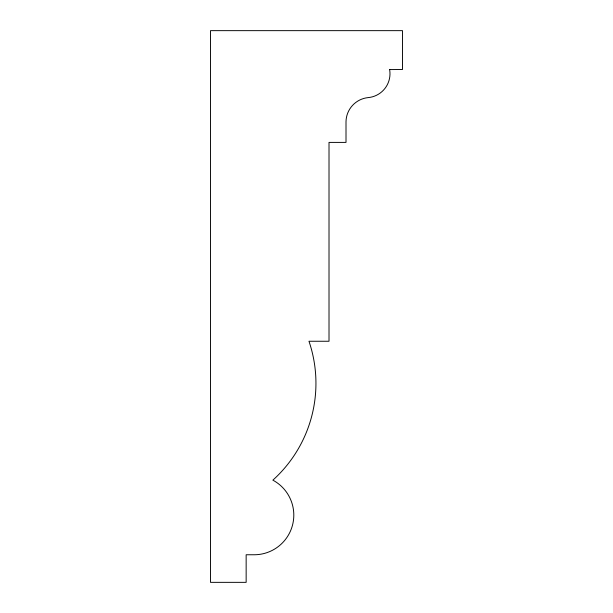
<?xml version="1.0" encoding="UTF-8"?>
<svg xmlns="http://www.w3.org/2000/svg" width="613" height="613" viewBox="0 0 613 613"><rect width="100%" height="100%" fill="white"/><g stroke="black" fill="none" stroke-linecap="round" stroke-linejoin="round"><path stroke-width="0.92" d="M389.676 69.583L389.692 69.989A23.953 23.953 0 0 1 368.168 97.597A24.627 24.627 0 0 0 346.008 121.78L346.008 142.4L329.012 142.4L329.012 341.249L308.967 341.249A130.393 130.393 0 0 1 272.869 480.155A39.653 39.653 0 0 1 254.947 554.757L246.15 554.757L246.15 582.35L210.497 582.35L210.497 30.65L402.503 30.65L402.503 69.499L389.676 69.583"/></g></svg>
